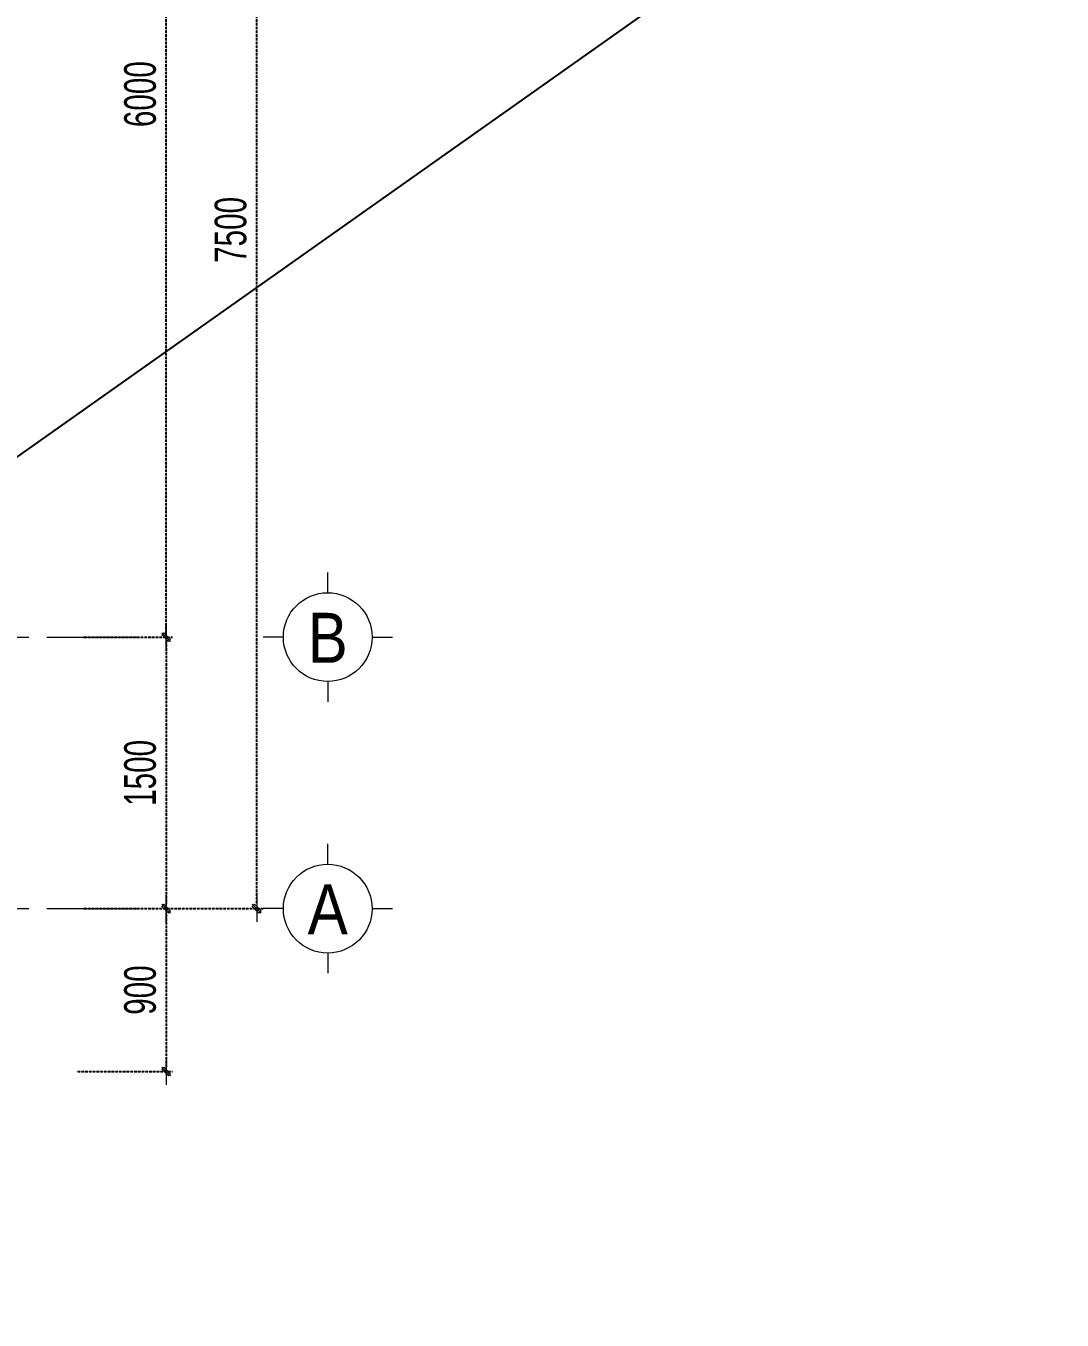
# Model space of a CAD drawing. Header units: millimetres. Extents: x -295047 to 304185, y -728047 to -308748.
# Drawn here: x 28134 to 33860, y -334574 to -327423 of the extents above; entities that cross this region are included whole.
import ezdxf
from ezdxf.enums import TextEntityAlignment as Align

# ---------------------------------------------------------------- set-up
doc = ezdxf.new("R2010")
doc.units = ezdxf.units.MM
doc.header["$MEASUREMENT"] = 0
doc.header["$PDMODE"] = 32
for name, pattern in [('CENTERX2', [4, 2.5, -0.5, 0.5, -0.5]), ('DASHDOT', [1, 0.5, -0.25, 0, -0.25]), ('HIDDEN', [0.375, 0.25, -0.125])]:
    doc.linetypes.add(name, pattern=pattern)
doc.layers.get('Defpoints').update_dxf_attribs({"color": 1})
doc.layers.add('KCS_Plotter', color=11, linetype='Continuous', plot=False)
for name, color, linetype, lineweight in [('LC Dim', 8, 'Continuous', 18), ('LC ISO', 153, 'Continuous', 13), ('LC Net manh', 219, 'Continuous', 5), ('LC Net truc', 79, 'DASHDOT', 13), ('LC Text1', 3, 'Continuous', 20)]:
    doc.layers.add(name, color=color, linetype=linetype, lineweight=lineweight)
doc.styles.add('HOATBIF', font='hoatbif.shx', dxfattribs={"width": 0.7})
doc.styles.add('LC 1', font='VHAVANB.TTF')
doc.dimstyles.new('1-70', dxfattribs={"dimscale": 70, "dimtxt": 2.5, "dimasz": 0.35, "dimexe": 0.5, "dimexo": 0, "dimgap": 0.8, "dimtad": 1, "dimdec": 0, "dimzin": 0, "dimdsep": 46, "dimtxsty": 'HOATBIF', "dimblk1": 'DOT', "dimblk2": 'DOT', "dimsah": 1, "dimcen": -1, "dimdle": 1, "dimclrd": 256, "dimclre": 256, "dimclrt": 4, "dimadec": 3, "dimazin": 2, "dimtfac": 0.333333, "dimtdec": 0, "dimtix": 1, "dimtmove": 2, "dimatfit": 3, "dimldrblk": 'DOT', "dimfxl": 1, "dimtvp": 0.833333, "dimtolj": 1, "dimtzin": 0, "dimarcsym": 0})

# ---------------------------------------------------------------- blocks, each defined once
blk = doc.blocks.new('DOT')
at = {"layer": 'LC Dim'}
blk.add_line((-3, 0), (3, 0), dxfattribs=at)
at = {"layer": 'LC Dim', "color": 4}
blk.add_line((-1, -1), (1, 1), dxfattribs=at)
blk.add_lwpolyline([(0.5, 1), (-1, -0.5), (-0.5, -1), (1, 0.5)], close=True, dxfattribs=at)
blk = doc.blocks.new('*D968')
at = {"layer": 'Defpoints', "color": 0, "linetype": 'HIDDEN', "transparency": 16777216}
for p in [(28449.7, -324800.1), (29409.4, -324800.1), (28449.7, -332300.1)]:
    blk.add_point(p, dxfattribs=at)
at = {"layer": 'LC Dim', "linetype": 'HIDDEN', "lineweight": -2, "transparency": 16777216}
for p, q in [((28449.7, -324800.1), (29444.4, -324800.1)), ((29409.4, -332275.6), (29409.4, -324824.6)), ((28449.7, -332300.1), (29444.4, -332300.1))]:
    blk.add_line(p, q, dxfattribs=at)
at = {"layer": 'LC Dim', "linetype": 'HIDDEN', "lineweight": -2, "transparency": 16777216, "xscale": 24.5, "yscale": 24.5, "zscale": 24.5}
for p, rotation in [((29409.4, -324800.1), 90), ((29409.4, -332300.1), 270)]:
    blk.add_blockref('DOT', p, dxfattribs=dict(at, rotation=rotation))
at = {"layer": 'LC Dim', "color": 4, "linetype": 'HIDDEN', "transparency": 16777216, "insert": (29265.9, -328550.1), "char_height": 175, "attachment_point": 5, "rotation": 90, "style": 'HOATBIF'}
blk.add_mtext('\\A1;7500', dxfattribs=at)
blk = doc.blocks.new('_Dot')
at = {"color": 0, "linetype": 'ByBlock', "lineweight": -2}
blk.add_line((-0.5, 0), (-1, 0), dxfattribs=at)
at = {"color": 0, "linetype": 'ByBlock', "const_width": 0.5}
blk.add_lwpolyline([(-0.25, 0, 1), (0.25, 0, 1)], format="xyb", close=True, dxfattribs=at)
blk = doc.blocks.new('*D974')
at = {"layer": 'Defpoints', "color": 0, "linetype": 'HIDDEN', "transparency": 16777216}
for p in [(28449.7, -324800.1), (28909.4, -324800.1), (28449.7, -330800.1)]:
    blk.add_point(p, dxfattribs=at)
at = {"layer": 'LC Dim', "linetype": 'HIDDEN', "lineweight": -2, "transparency": 16777216}
for p, q in [((28449.7, -324800.1), (28944.4, -324800.1)), ((28909.4, -330775.6), (28909.4, -324824.6)), ((28449.7, -330800.1), (28944.4, -330800.1))]:
    blk.add_line(p, q, dxfattribs=at)
at = {"layer": 'LC Dim', "linetype": 'HIDDEN', "lineweight": -2, "transparency": 16777216, "xscale": 24.5, "yscale": 24.5, "zscale": 24.5}
for p, rotation in [((28909.4, -324800.1), 90), ((28909.4, -330800.1), 270)]:
    blk.add_blockref('DOT', p, dxfattribs=dict(at, rotation=rotation))
at = {"layer": 'LC Dim', "color": 4, "linetype": 'HIDDEN', "transparency": 16777216, "insert": (28765.9, -327800.1), "char_height": 175, "attachment_point": 5, "rotation": 90, "style": 'HOATBIF'}
blk.add_mtext('\\A1;6000', dxfattribs=at)
blk = doc.blocks.new('*D975')
at = {"layer": 'Defpoints', "color": 0, "linetype": 'HIDDEN', "transparency": 16777216}
for p in [(28449.7, -330800.1), (28449.7, -332300.1), (28909.4, -332300.1)]:
    blk.add_point(p, dxfattribs=at)
at = {"layer": 'LC Dim', "linetype": 'HIDDEN', "lineweight": -2, "transparency": 16777216}
for p, q in [((28449.7, -330800.1), (28944.4, -330800.1)), ((28909.4, -330824.6), (28909.4, -332275.6)), ((28449.7, -332300.1), (28944.4, -332300.1))]:
    blk.add_line(p, q, dxfattribs=at)
at = {"layer": 'LC Dim', "linetype": 'HIDDEN', "lineweight": -2, "transparency": 16777216, "xscale": 24.5, "yscale": 24.5, "zscale": 24.5}
for p, rotation in [((28909.4, -330800.1), 90), ((28909.4, -332300.1), 270)]:
    blk.add_blockref('DOT', p, dxfattribs=dict(at, rotation=rotation))
at = {"layer": 'LC Dim', "color": 4, "linetype": 'HIDDEN', "transparency": 16777216, "insert": (28765.9, -331550.1), "char_height": 175, "attachment_point": 5, "rotation": 90, "style": 'HOATBIF'}
blk.add_mtext('\\A1;1500', dxfattribs=at)
blk = doc.blocks.new('*D978')
at = {"layer": 'Defpoints', "color": 0, "linetype": 'HIDDEN', "transparency": 16777216}
for p in [(28449.7, -332300.1), (28413.6, -333200.1), (28909.4, -333200.1)]:
    blk.add_point(p, dxfattribs=at)
at = {"layer": 'LC Dim', "linetype": 'HIDDEN', "lineweight": -2, "transparency": 16777216}
for p, q in [((28449.7, -332300.1), (28944.4, -332300.1)), ((28909.4, -332324.6), (28909.4, -333175.6)), ((28413.6, -333200.1), (28944.4, -333200.1))]:
    blk.add_line(p, q, dxfattribs=at)
at = {"layer": 'LC Dim', "linetype": 'HIDDEN', "lineweight": -2, "transparency": 16777216, "xscale": 24.5, "yscale": 24.5, "zscale": 24.5}
for p, rotation in [((28909.4, -332300.1), 90), ((28909.4, -333200.1), 270)]:
    blk.add_blockref('DOT', p, dxfattribs=dict(at, rotation=rotation))
at = {"layer": 'LC Dim', "color": 4, "linetype": 'HIDDEN', "transparency": 16777216, "insert": (28765.9, -332750.1), "char_height": 175, "attachment_point": 5, "rotation": 90, "style": 'HOATBIF'}
blk.add_mtext('\\A1;900', dxfattribs=at)
blk = doc.blocks.new('TTRUC')
at = {"layer": 'LC ISO'}
for p, q in [((0, 6.95), (0, 10.13)), ((-6.95, 0), (-10.13, 0)), ((6.95, 0), (10.13, 0)), ((0, -6.95), (0, -10.13))]:
    blk.add_line(p, q, dxfattribs=at)
at = {"layer": 'LC Net manh'}
blk.add_circle((0, 0), 6.95, dxfattribs=at)

msp = doc.modelspace()

# ---------------------------------------------------------------- linework, layer by layer
at = {"layer": 'KCS_Plotter', "ltscale": 2}
msp.add_line((10185, -342463.5, 11.8), (39585, -321673.5, 11.8), dxfattribs=at)
at = {"layer": 'LC Net truc', "linetype": 'CENTERX2', "ltscale": 200}
for p, q in [((16250.4, -330800.1, 5.9), (28759.5, -330800.1, 5.9)), ((16250.4, -332300.1, 5.9), (28759.5, -332300.1, 5.9))]:
    msp.add_line(p, q, dxfattribs=at)

# ---------------------------------------------------------------- block references
at = {"layer": 'LC ISO', "xscale": 35.27454594575228, "yscale": 35.27454594575228, "zscale": 35.27454594575228}
for p in [(29801.8, -330800.1, 5.9), (29801.8, -332300.1, 5.9)]:
    msp.add_blockref('TTRUC', p, dxfattribs=at)

# ---------------------------------------------------------------- texts
at = {"layer": 'LC Text1', "ltscale": 0.2, "style": 'LC 1', "width": 0.9}
for s, p in [('B', (29801.8, -331024.8, 5.9)), ('A', (29801.8, -332524.8, 5.9))]:
    msp.add_text(s, height=276.2, dxfattribs=at).set_placement(p, align=Align.BOTTOM_CENTER)

# ---------------------------------------------------------------- dimensions: what is measured, and where the dimension line sits
at = {"layer": 'LC Dim', "linetype": 'HIDDEN'}
for base, p1, p2, picture, middle in [((29409.4, -324800.1, 5.9), (28449.7, -332300.1, 5.9), (28449.7, -324800.1, 5.9), '*D968', (29265.9, -328550.1, 5.9)), ((28909.4, -324800.1, 5.9), (28449.7, -330800.1, 5.9), (28449.7, -324800.1, 5.9), '*D974', (28765.9, -327800.1, 5.9)), ((28909.4, -332300.1, 5.9), (28449.7, -330800.1, 5.9), (28449.7, -332300.1, 5.9), '*D975', (28765.9, -331550.1, 5.9)), ((28909.4, -333200.1, 5.9), (28449.7, -332300.1, 5.9), (28413.6, -333200.1, 5.9), '*D978', (28765.9, -332750.1, 5.9))]:
    dim = msp.add_linear_dim(base=base, p1=p1, p2=p2, angle=90, dimstyle='1-70', dxfattribs=at)
    dim.commit()
    dim.dimension.update_dxf_attribs({"geometry": picture, "text_midpoint": middle})

doc.saveas('drawing.dxf')
